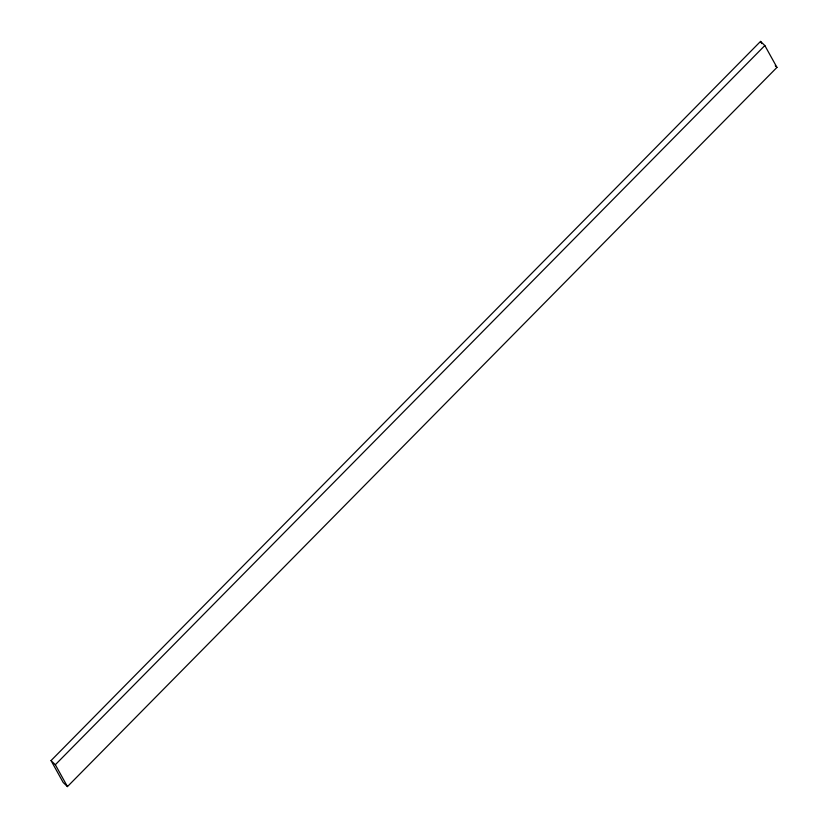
<?xml version="1.0" encoding="UTF-8"?>
<svg xmlns="http://www.w3.org/2000/svg" width="828" height="828" viewBox="0 0 828 828"><rect width="100%" height="100%" fill="white"/><g stroke="black" fill="none" stroke-linecap="round" stroke-linejoin="round"><path stroke-width="1.24" d="M51.036 760.59L760.549 41.4L764.834 45.54L776.964 67.41L67.451 786.6L63.166 782.46L51.036 760.59L55.331 764.73L67.451 786.6M55.331 764.73L764.834 45.54M775.246 65.754L776.964 67.41M760.549 41.4L761.76 43.584"/></g></svg>
